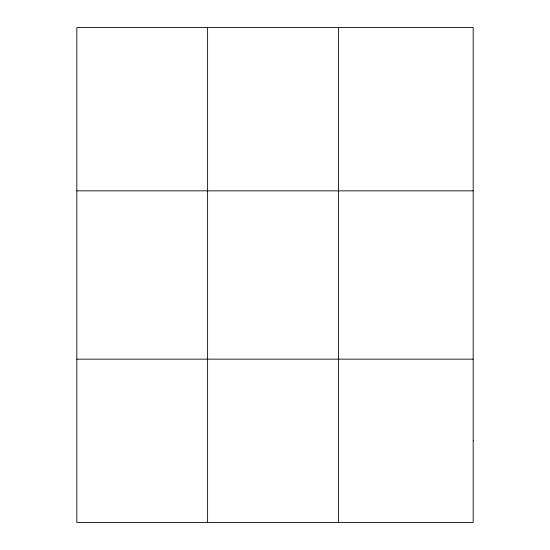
<?xml version="1.0" encoding="UTF-8"?>
<svg xmlns="http://www.w3.org/2000/svg" width="550" height="550" viewBox="0 0 550 550"><rect width="100%" height="100%" fill="white"/><g stroke="black" fill="none" stroke-linecap="round" stroke-linejoin="round"><path stroke-width="0.82" d="M207.618 27.5L207.618 522.5M338.415 27.5L338.415 522.5M76.828 190.85L473.172 190.85M76.828 359.15L473.172 359.15M473.172 440.825L473.172 522.5L76.828 522.5L76.828 27.5L473.172 27.5L473.172 440.825"/></g></svg>
